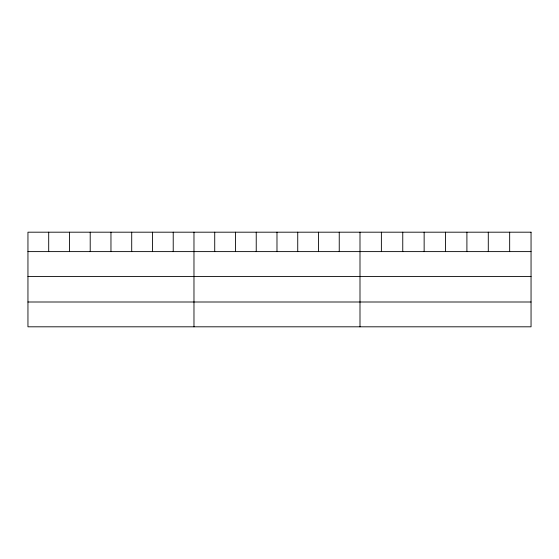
<?xml version="1.0" encoding="UTF-8"?>
<svg xmlns="http://www.w3.org/2000/svg" width="559" height="559" viewBox="0 0 559 559"><rect width="100%" height="100%" fill="white"/><g stroke="black" fill="none" stroke-linecap="round" stroke-linejoin="round"><path stroke-width="0.84" d="M27.95 251.613L531.05 251.613M27.95 276.432L531.05 276.432M27.95 302L531.05 302M509.668 232.188L509.668 251.613M488.286 232.188L488.286 251.613M466.905 232.188L466.905 251.613M445.523 232.188L445.523 251.613M424.141 232.188L424.141 251.613M402.759 232.188L402.759 251.613M381.378 232.188L381.378 251.613M359.996 232.188L359.996 326.812M339.243 232.188L339.243 251.613M318.49 232.188L318.49 251.613M297.737 232.188L297.737 251.613M276.984 232.188L276.984 251.613M256.232 232.188L256.232 251.613M235.479 232.188L235.479 251.613M214.726 232.188L214.726 251.613M193.973 232.188L193.973 326.812M173.22 232.188L173.22 251.613M152.467 232.188L152.467 251.613M131.714 232.188L131.714 251.613M110.962 232.188L110.962 251.613M90.209 232.188L90.209 251.613M69.456 232.188L69.456 251.613M48.703 232.188L48.703 251.613M531.05 232.188L27.95 232.188L27.95 326.812L531.05 326.812L531.05 232.188"/></g></svg>
